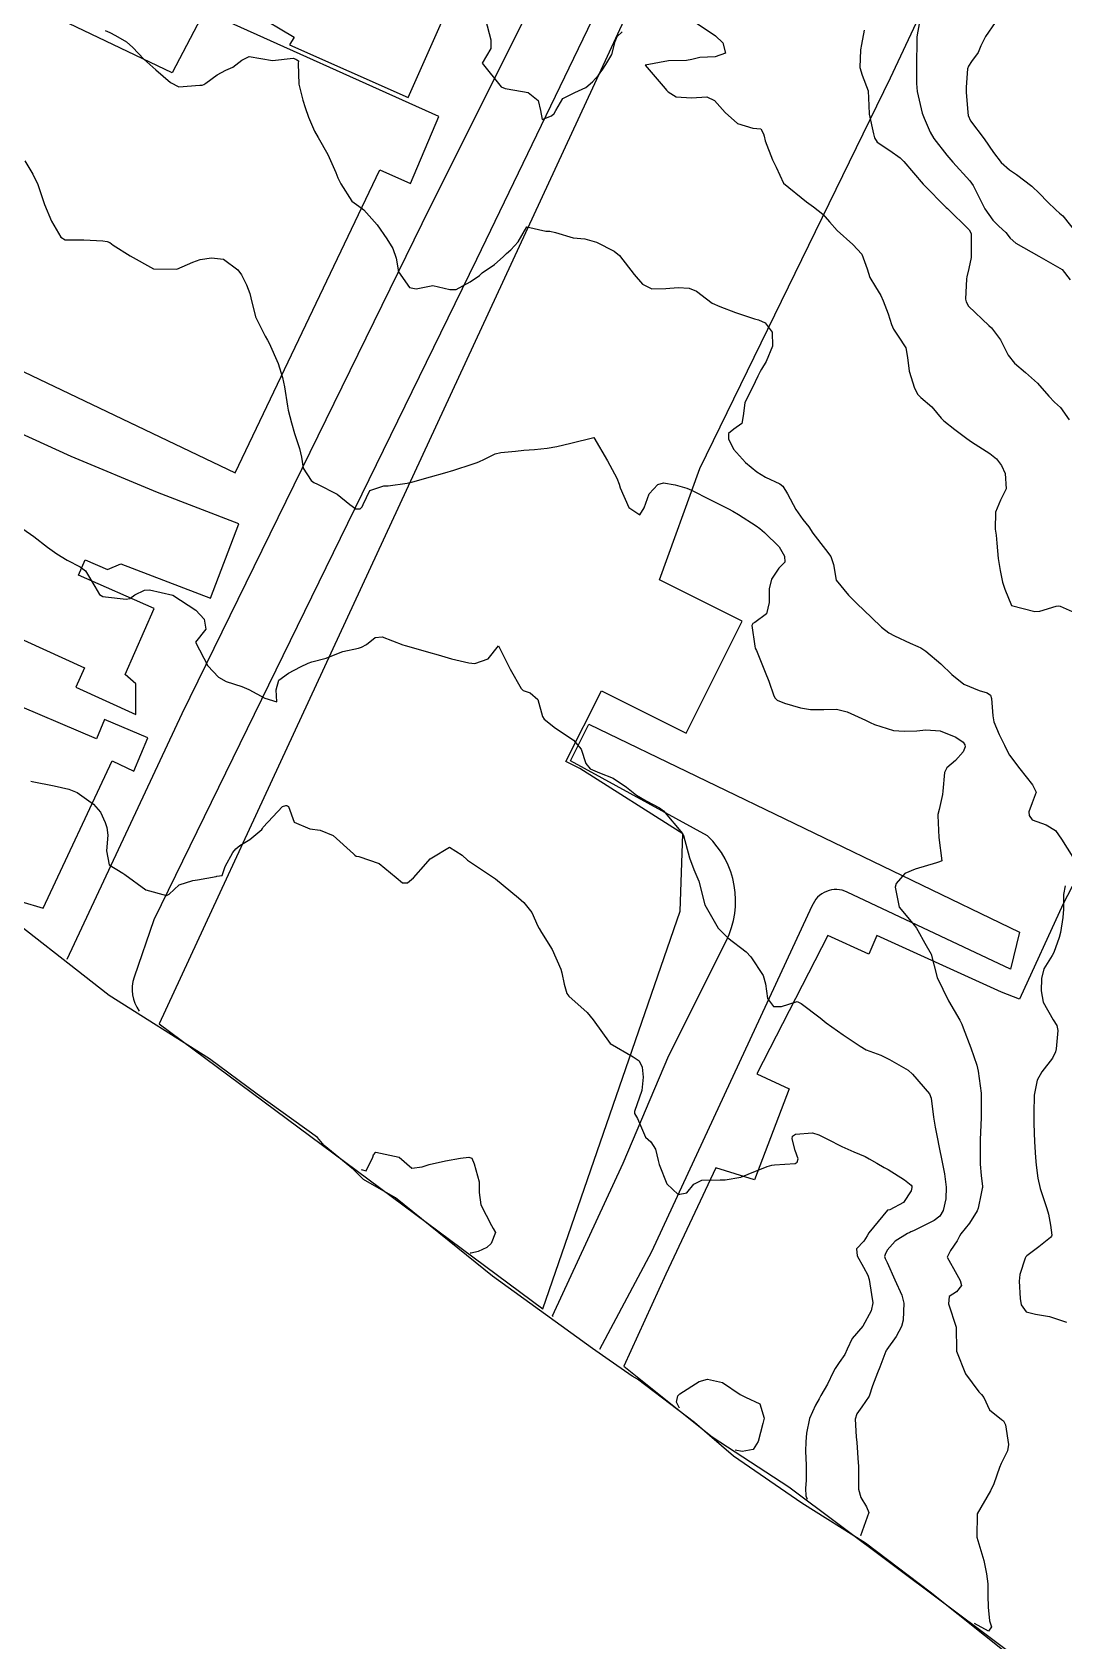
# Model space of a CAD drawing. Header units: metres. Extents: x 307586 to 320046, y 7427249 to 7434250.
# Drawn here: x 308932.7 to 309021.2, y 7432567.3 to 7432705.4 of the extents above; entities that cross this region are included whole.
import ezdxf

# ---------------------------------------------------------------- set-up
doc = ezdxf.new("R2010")
doc.units = ezdxf.units.M
doc.header["$MEASUREMENT"] = 0
for name, color, linetype in [('Area', 45, 'Continuous'), ('Curvas de Nivel 1m', 11, 'Continuous'), ('Curvas de Nivel 5m', 15, 'Continuous'), ('Edificações', 30, 'Continuous'), ('Vias Primárias', 230, 'Continuous')]:
    doc.layers.add(name, color=color, linetype=linetype)

msp = doc.modelspace()

# ---------------------------------------------------------------- linework, layer by layer
at = {"layer": 'Area'}
msp.add_polyline3d([(309016.84, 7432565.82, 726.56), (309009.75, 7432571.45, 727.81), (309004.2, 7432575.67, 727.76), (308998.75, 7432579.08, 727.35), (308992.87, 7432583.13, 729.15), (308990.83, 7432584.91, 727.45), (308989.54, 7432586.02, 729.12), (308984.64, 7432589.73, 729.53), (308984.19, 7432589.99, 729.56), (308981.93, 7432591.58, 725.61), (308980.78, 7432592.37, 730.84), (308972.2, 7432598.59, 725.82), (308963.86, 7432605.29, 728.06), (308961.12, 7432606.89, 728.51), (308960.24, 7432607.73, 729.38), (308957.74, 7432609.8, 728.68), (308957.16, 7432610.48, 725.71), (308951.97, 7432614.2, 729.14), (308947.89, 7432617.22, 729.26), (308939.26, 7432622.68, 725.22), (308928.86, 7432630.8, 731.69)], dxfattribs=at)
at = {"layer": 'Curvas de Nivel 1m', "flags": 128}
for points, elevation in [([(308971.59, 7432706.45), (308972.05, 7432704.69), (308972.04, 7432703.96), (308971.29, 7432702.7), (308972.94, 7432700.68), (308973.26, 7432700.53), (308973.44, 7432700.5), (308975.26, 7432700.18), (308976.1, 7432699.5), (308976.32, 7432698.64), (308976.46, 7432697.86), (308977.24, 7432698.17), (308977.48, 7432698.39), (308977.61, 7432698.63), (308978.22, 7432699.66), (308979.26, 7432700.19), (308980.2, 7432700.6), (308980.77, 7432701.09), (308981.28, 7432701.68), (308981.67, 7432702.19), (308981.93, 7432702.57), (308982.42, 7432703.45), (308982.71, 7432704.57), (308982.88, 7432705), (308983.33, 7432705.38)], 721), ([(308989.67, 7432706.15), (308991.32, 7432705.05), (308991.97, 7432704.45), (308992.19, 7432703.56), (308991.3, 7432703.25), (308990, 7432703.18), (308989.3, 7432703), (308988.85, 7432702.94), (308987.3, 7432702.9), (308985.29, 7432702.54), (308987.01, 7432700.51), (308987.12, 7432700.37), (308987.26, 7432700.24), (308987.95, 7432699.8), (308989.26, 7432699.73), (308990.59, 7432699.8), (308991.25, 7432699.49), (308992.17, 7432698.45), (308993.23, 7432697.51), (308994.53, 7432697.13), (308995.23, 7432697.07), (308995.45, 7432696.64), (308995.5, 7432696.42), (308995.59, 7432696.04), (308996.22, 7432694.4), (308996.55, 7432693.77), (308997.17, 7432692.39), (308999.15, 7432690.8), (308999.75, 7432690.36), (309000.54, 7432689.75), (309001.13, 7432689.09), (309001.77, 7432688.33), (309003.11, 7432687.14), (309003.91, 7432686.31), (309004.35, 7432685.04), (309004.58, 7432684.3), (309005.06, 7432683.49), (309005.53, 7432682.76), (309005.74, 7432682.29), (309006.15, 7432681.17), (309006.45, 7432680.28), (309006.62, 7432679.87), (309007.01, 7432679.27), (309007.66, 7432678.26), (309007.83, 7432677.43), (309007.95, 7432676.26), (309008.42, 7432674.79), (309008.7, 7432674.25), (309008.95, 7432674), (309009.92, 7432673.21), (309010.71, 7432672.22), (309010.93, 7432671.99), (309011.89, 7432671.24), (309012.91, 7432670.48), (309013.32, 7432670.2), (309014.89, 7432669.19), (309015.45, 7432668.73), (309015.9, 7432668.16), (309016.19, 7432667.47), (309016.28, 7432666.16), (309015.81, 7432665.2), (309015.36, 7432664.17), (309015.34, 7432662.7), (309015.42, 7432662.17), (309015.48, 7432661.49), (309015.61, 7432660.17), (309015.76, 7432659.15), (309015.97, 7432658.16), (309016.16, 7432657.56), (309016.74, 7432656.15), (309018.74, 7432655.64), (309019.19, 7432655.67), (309020.59, 7432656.1), (309020.74, 7432656.13), (309020.92, 7432656.1), (309022.73, 7432655.3)], 721), ([(309008.85, 7432706.25), (309008.62, 7432704.96), (309008.61, 7432704.26), (309008.59, 7432702.96), (309008.58, 7432702.26), (309008.59, 7432700.94), (309008.64, 7432700.26), (309009.07, 7432698.42), (309009.13, 7432698.25), (309009.24, 7432697.99), (309009.77, 7432696.78), (309010.09, 7432696.24), (309011.2, 7432694.8), (309011.7, 7432694.21), (309013.18, 7432692.6), (309013.46, 7432692.2), (309013.74, 7432691.62), (309014.46, 7432690.19), (309015.13, 7432689.22), (309015.67, 7432688.72), (309016.26, 7432688.16), (309016.63, 7432687.67), (309017.11, 7432687.24), (309019.1, 7432686.13), (309021.09, 7432684.99), (309021.78, 7432684.09)], 719), ([(309015.34, 7432706.18), (309014.51, 7432705), (309014.12, 7432704.19), (309013.88, 7432703.62), (309013.3, 7432702.84), (309013.04, 7432702.45), (309012.98, 7432702.2), (309012.84, 7432700.64), (309012.85, 7432700.2), (309012.99, 7432698.46), (309013.03, 7432698.2), (309013.24, 7432697.76), (309014.4, 7432696.19), (309015.21, 7432695.04), (309015.87, 7432694.17), (309016.57, 7432693.54), (309017.18, 7432693.13), (309018.48, 7432692.14), (309019.16, 7432691.5), (309019.85, 7432690.81), (309020.54, 7432690.11), (309020.87, 7432689.83), (309021.14, 7432689.58), (309022.36, 7432688.09)], 718), ([(308938.92, 7432705.49), (308939.32, 7432705.34), (308939.83, 7432705.08), (308940.76, 7432704.52), (308941.3, 7432704.05), (308942.26, 7432703.05), (308943.28, 7432702.13), (308944.53, 7432701.03), (308945.26, 7432700.67), (308947.06, 7432700.8), (308947.26, 7432700.82), (308947.39, 7432700.86), (308947.56, 7432700.99), (308948.54, 7432701.71), (308949.28, 7432702.11), (308949.88, 7432702.36), (308950.66, 7432702.95), (308951.3, 7432703.27), (308953.29, 7432702.92), (308955.07, 7432703.13), (308955.29, 7432703.03), (308955.39, 7432702.99), (308955.54, 7432702.9), (308955.51, 7432702.68), (308955.56, 7432700.9), (308955.89, 7432699.53), (308956.1, 7432698.89), (308956.4, 7432698.05), (308956.91, 7432696.87), (308957.21, 7432696.32), (308958.06, 7432694.86), (308958.73, 7432693.3), (308958.92, 7432692.85), (308959.17, 7432692.33), (308960.1, 7432690.84), (308960.72, 7432690.41), (308961.14, 7432690.12), (308962.28, 7432688.81), (308963.11, 7432687.61), (308963.64, 7432686.79), (308963.92, 7432685.96), (308964.12, 7432684.79), (308965.06, 7432683.45), (308965.63, 7432683.34), (308967.06, 7432683.62), (308968.51, 7432683.28), (308969.06, 7432683.27), (308970.27, 7432683.92), (308971.07, 7432684.48), (308971.17, 7432684.6), (308971.29, 7432684.7), (308972.35, 7432685.42), (308973.09, 7432686.08), (308973.4, 7432686.37), (308973.76, 7432686.67), (308974.4, 7432687.37), (308975.12, 7432688.66), (308976.77, 7432688.28), (308977.12, 7432688.27), (308977.59, 7432688.15), (308979.11, 7432687.72), (308980.12, 7432687.61), (308981.11, 7432687.32), (308982.63, 7432686.56), (308983.1, 7432686.19), (308984.36, 7432684.55), (308985.06, 7432683.72), (308985.88, 7432683.34), (308987.06, 7432683.36), (308988.12, 7432683.44), (308989.06, 7432683.38), (308989.71, 7432683.13), (308990.56, 7432682.47), (308991.05, 7432682.09), (308991.7, 7432681.8), (308993.04, 7432681.29), (308994.69, 7432680.76), (308995.03, 7432680.67), (308995.61, 7432680.41), (308996.21, 7432679.6), (308996.24, 7432678.4), (308995.67, 7432677.09), (308995.28, 7432676.42), (308995.18, 7432676.22), (308994.97, 7432675.83), (308994.51, 7432674.87), (308994.27, 7432674.43), (308993.85, 7432673.53), (308993.71, 7432672.43), (308993.58, 7432671.78), (308992.92, 7432671.28), (308992.44, 7432670.91), (308992.44, 7432670.44), (308992.89, 7432669.56), (308993.91, 7432668.43), (308994.87, 7432667.62), (308995.62, 7432667.16), (308996.86, 7432666.59), (308997.11, 7432666.39), (308997.51, 7432665.73), (308998.23, 7432664.38), (308998.82, 7432663.54), (308999.34, 7432662.89), (308999.7, 7432662.36), (309000.79, 7432660.96), (309001.23, 7432660.34), (309001.45, 7432659.66), (309001.68, 7432658.33), (309002.75, 7432657.02), (309003.48, 7432656.31), (309004.73, 7432655.12), (309005.59, 7432654.29), (309006.22, 7432653.79), (309006.71, 7432653.55), (309008.06, 7432652.9), (309008.7, 7432652.63), (309008.97, 7432652.52), (309009.38, 7432652.24), (309010.68, 7432651.14), (309011.63, 7432650.21), (309012.65, 7432649.39), (309013.98, 7432648.85), (309014.65, 7432648.64), (309014.93, 7432648.46), (309015.03, 7432648.17), (309015.14, 7432646.68), (309015.24, 7432646.17), (309015.69, 7432645.08), (309016.15, 7432644.16), (309016.29, 7432643.85), (309016.58, 7432643.29), (309017.45, 7432642.14), (309018.55, 7432640.75), (309018.85, 7432640.13), (309018.53, 7432639.21), (309018.23, 7432638.43), (309018.27, 7432638.13), (309018.52, 7432637.75), (309019.72, 7432637.32), (309020.51, 7432636.83), (309021.04, 7432636.09), (309022.02, 7432634.54)], 722), ([(308932.04, 7432694.32), (308932.73, 7432693.16), (308933.16, 7432692.29), (308933.53, 7432691.16), (308933.72, 7432690.58), (308934.32, 7432689.15), (308935.11, 7432687.77), (308935.5, 7432687.52), (308937.11, 7432687.54), (308938.74, 7432687.46), (308939.11, 7432687.4), (308939.32, 7432687.3), (308939.61, 7432687.08), (308941.09, 7432686.15), (308943.07, 7432685.04), (308945.07, 7432685.02), (308946.45, 7432685.63), (308947.09, 7432685.84), (308948.07, 7432685.99), (308949.09, 7432685.88), (308950.33, 7432684.95), (308950.64, 7432684.52), (308951.06, 7432683.68), (308951.35, 7432682.94), (308951.44, 7432682.55), (308951.83, 7432680.93), (308952.67, 7432679.26), (308952.86, 7432678.92), (308953, 7432678.66), (308953.78, 7432676.91), (308954.15, 7432675.73), (308954.33, 7432674.91), (308954.58, 7432673.26), (308954.64, 7432672.9), (308954.92, 7432671.84), (308955.19, 7432670.9), (308955.62, 7432669.62), (308955.78, 7432668.89), (308955.93, 7432667.94), (308956.63, 7432666.87), (308956.86, 7432666.71), (308957.15, 7432666.57), (308958.85, 7432665.7), (308959.95, 7432664.83), (308960.45, 7432664.44), (308960.83, 7432664.45), (308961.01, 7432664.63), (308961.08, 7432664.82), (308961.64, 7432666.03), (308962.86, 7432666.41), (308963.24, 7432666.41), (308964.86, 7432666.66), (308964.96, 7432666.68), (308965.34, 7432666.77), (308966.87, 7432667.2), (308968.08, 7432667.53), (308968.87, 7432667.75), (308970.44, 7432668.27), (308970.88, 7432668.42), (308971.08, 7432668.5), (308971.45, 7432668.69), (308972.42, 7432669.16), (308972.89, 7432669.27), (308974.15, 7432669.4), (308974.89, 7432669.47), (308975.78, 7432669.53), (308976.89, 7432669.64), (308977.72, 7432669.79), (308978.9, 7432670.08), (308980.9, 7432670.58), (308982.05, 7432668.57), (308982.87, 7432667.07), (308983.07, 7432666.56), (308983.16, 7432666.25), (308983.88, 7432664.55), (308984.83, 7432663.92), (308985.21, 7432664.53), (308985.64, 7432665.74), (308986.37, 7432666.52), (308986.86, 7432666.69), (308987.88, 7432666.5), (308988.86, 7432666.23), (308989.28, 7432666.06), (308990.84, 7432665.24), (308992.46, 7432664.44), (308992.83, 7432664.25), (308993.3, 7432663.96), (308994.82, 7432662.99), (308995.15, 7432662.75), (308995.54, 7432662.41), (308996.79, 7432661.17), (308997.27, 7432660.39), (308997.29, 7432659.87), (308996.77, 7432659.34), (308996.13, 7432658.4), (308995.93, 7432657.58), (308995.95, 7432656.4), (308995.7, 7432655.43), (308994.72, 7432654.69), (308994.54, 7432654.6), (308994.44, 7432654.42), (308994.7, 7432652.65), (308994.74, 7432652.47), (308994.77, 7432652.42), (308994.84, 7432652.27), (308995.6, 7432650.41), (308995.9, 7432649.64), (308996.35, 7432648.39), (308996.45, 7432648.2), (308996.64, 7432648.01), (308997.27, 7432647.75), (308998.63, 7432647.35), (308999.48, 7432647.21), (309000.63, 7432647.23), (309001.72, 7432647.24), (309002.63, 7432647.02), (309004.22, 7432646.3), (309004.62, 7432646.1), (309004.98, 7432645.94), (309006.61, 7432645.43), (309007.52, 7432645.35), (309008.61, 7432645.4), (309009.38, 7432645.47), (309010.61, 7432645.38), (309011.97, 7432644.84), (309012.6, 7432644.41), (309012.74, 7432644.2), (309012.77, 7432644.02), (309012.59, 7432643.58), (309011.94, 7432642.85), (309011.19, 7432642.21), (309010.98, 7432641.81), (309010.86, 7432640.22), (309010.82, 7432639.93), (309010.53, 7432638.63), (309010.43, 7432638.22), (309010.42, 7432638.11), (309010.5, 7432636.22), (309010.76, 7432634.22), (309010.55, 7432634.14), (309010.47, 7432634.12), (309010.3, 7432634.05), (309008.47, 7432633.51), (309007.59, 7432633.14), (309006.85, 7432632.27), (309006.75, 7432631.96), (309007.09, 7432630.26), (309008.41, 7432628.67), (309008.6, 7432628.44), (309008.7, 7432628.25), (309009.31, 7432627.15), (309009.85, 7432626.23), (309010.35, 7432624.22), (309011.34, 7432622.21), (309012.31, 7432620.55), (309012.48, 7432620.2), (309012.61, 7432619.89), (309013.26, 7432618.19), (309013.76, 7432616.69), (309013.88, 7432616.18), (309014.13, 7432614.28), (309014.14, 7432614.18), (309014.13, 7432612.27), (309014.13, 7432612.18), (309014.06, 7432610.31), (309014.05, 7432610.18), (309014.05, 7432608.3), (309014.05, 7432608.18), (309014.15, 7432607.23), (309014.25, 7432606.28), (309014.25, 7432606.18), (309014.23, 7432606.09), (309014.14, 7432605.68), (309013.87, 7432604.43), (309013.79, 7432604.18), (309013.15, 7432603.14), (309012.39, 7432602.2), (309012.27, 7432602.02), (309012.08, 7432601.6), (309011.51, 7432600.77), (309011.23, 7432600.21), (309012.05, 7432598.71), (309012.35, 7432598.2), (309012.45, 7432597.79), (309012.03, 7432597.23), (309011.4, 7432596.84), (309011.35, 7432596.21), (309011.99, 7432594.2), (309012.01, 7432592.2), (309012.02, 7432592.15), (309012.79, 7432590.19), (309013.93, 7432588.66), (309014.18, 7432588.43), (309014.37, 7432588.17), (309014.85, 7432587.1), (309015.9, 7432586.27), (309016.06, 7432586.15), (309016.22, 7432585.82), (309016.5, 7432584.14), (309016.41, 7432583.6), (309015.86, 7432582.5), (309015.72, 7432582.15), (309015.24, 7432580.75), (309014.94, 7432580.16), (309013.8, 7432578.18), (309013.78, 7432576.18), (309014.36, 7432574.17), (309014.6, 7432573.03), (309014.7, 7432572.17), (309014.72, 7432571.17), (309014.75, 7432570.16), (309014.86, 7432568.99), (309015.04, 7432568.48), (309014.77, 7432568.1), (309013.57, 7432568.77)], 723), ([(308931.19, 7432663.18), (308932.8, 7432662.07), (308933.99, 7432661.15), (308934.78, 7432660.57), (308935.68, 7432660.03), (308936.77, 7432659.46), (308937.25, 7432659.11), (308938.05, 7432657.79), (308938.44, 7432657.09), (308938.74, 7432656.93), (308938.95, 7432656.88), (308940.74, 7432656.68), (308941.04, 7432656.76), (308941.48, 7432657.05), (308942.32, 7432657.47), (308942.75, 7432657.48), (308944.74, 7432657.02), (308946.72, 7432655.76), (308947.44, 7432654.98), (308947.57, 7432654.11), (308946.69, 7432652.99), (308947.75, 7432650.98), (308948.65, 7432649.99), (308949.31, 7432649.62), (308950.65, 7432649.18), (308951.27, 7432648.93), (308952.64, 7432648.19), (308953.66, 7432647.88), (308953.62, 7432648.91), (308953.83, 7432649.73), (308954.66, 7432650.34), (308955.71, 7432650.88), (308956.36, 7432651.19), (308956.67, 7432651.3), (308957.9, 7432651.63), (308958.68, 7432651.95), (308959.33, 7432652.19), (308960.69, 7432652.49), (308960.94, 7432652.56), (308961.37, 7432652.81), (308962.1, 7432653.41), (308962.7, 7432653.45), (308964.49, 7432652.78), (308964.69, 7432652.71), (308964.79, 7432652.68), (308966.68, 7432652.15), (308967.52, 7432651.9), (308968.68, 7432651.58), (308970.15, 7432651.23), (308970.67, 7432651.18), (308971.81, 7432651.56), (308972.69, 7432652.68), (308973.71, 7432650.67), (308974.65, 7432649.03), (308974.83, 7432648.84), (308975.43, 7432648.65), (308976.07, 7432648.07), (308976.47, 7432646.63), (308976.62, 7432646.4), (308977.6, 7432645.63), (308978.6, 7432644.96), (308979.14, 7432644.6), (308979.8, 7432643.81), (308980.2, 7432642.59), (308980.57, 7432642.12), (308981.36, 7432641.77), (308982.55, 7432641.32), (308983.69, 7432640.55), (308984.54, 7432639.88), (308985.38, 7432639.38), (308986.53, 7432638.79), (308986.87, 7432638.51), (308988.5, 7432636.58), (308988.54, 7432636.53), (308988.56, 7432636.49), (308988.58, 7432636.41), (308989.09, 7432634.48), (308989.47, 7432633.48), (308989.89, 7432632.47), (308990.42, 7432630.46), (308991.56, 7432628.45), (308992.39, 7432627.63), (308993.97, 7432626.42), (308994.38, 7432626), (308995.42, 7432624.4), (308995.63, 7432623.68), (308995.8, 7432622.4), (308996.32, 7432621.74), (308996.99, 7432621.72), (308998.33, 7432622.15), (308998.7, 7432621.99), (309000.31, 7432620.74), (309000.83, 7432620.33), (309002.29, 7432619.28), (309003.74, 7432618.31), (309004.28, 7432618), (309005.53, 7432617.54), (309006.27, 7432617.19), (309007.86, 7432616.25), (309008.26, 7432615.91), (309009.72, 7432614.23), (309009.86, 7432613.86), (309010.06, 7432612.22), (309010.2, 7432611.37), (309010.43, 7432610.22), (309010.49, 7432609.9), (309010.83, 7432608.21), (309011, 7432607.36), (309011.15, 7432606.21), (309011.11, 7432605.23), (309010.87, 7432604.21), (309010.58, 7432603.74), (309010.1, 7432603.36), (309008.33, 7432602.48), (309008.09, 7432602.37), (309008.01, 7432602.33), (309007.81, 7432602.25), (309006.75, 7432601.59), (309006.07, 7432600.8), (309005.89, 7432600.45), (309005.85, 7432600.27), (309005.89, 7432600.1), (309006.06, 7432599.74), (309006.74, 7432598.26), (309007.33, 7432596.96), (309007.51, 7432596.26), (309007.44, 7432594.81), (309007.29, 7432594.26), (309006.84, 7432593.41), (309006.03, 7432592.27), (309006, 7432592.24), (309005.97, 7432592.15), (309005.44, 7432590.78), (309005.23, 7432590.28), (309004.8, 7432589.16), (309004.53, 7432588.29), (309003.91, 7432587.37), (309003.46, 7432586.75), (309003.31, 7432586.31), (309003.41, 7432584.78), (309003.46, 7432584.3), (309003.59, 7432582.57), (309003.61, 7432582.3), (309003.6, 7432580.53), (309003.62, 7432580.3), (309003.82, 7432579.58), (309004.31, 7432578.79), (309004.51, 7432578.29), (309003.78, 7432576.3), (309003.78, 7432576.3)], 724), ([(309021.36, 7432632.09), (309021.2, 7432631.33), (309021.21, 7432630.09), (309021.14, 7432629.37), (309020.96, 7432628.09), (309020.85, 7432627.65), (309020.39, 7432626.36), (309020.25, 7432626.1), (309019.52, 7432624.96), (309019.32, 7432624.12), (309019.29, 7432623.07), (309019.46, 7432622.11), (309020.31, 7432620.57), (309020.63, 7432620.1), (309020.72, 7432619.67), (309020.58, 7432618.1), (309020.53, 7432617.84), (309020.27, 7432617.3), (309019.36, 7432616.11), (309018.96, 7432615.41), (309018.68, 7432614.12), (309018.65, 7432612.56), (309018.65, 7432612.12), (309018.65, 7432611.68), (309018.73, 7432610.12), (309018.81, 7432608.76), (309018.87, 7432608.12), (309019.02, 7432606.98), (309019.21, 7432606.11), (309019.76, 7432604.47), (309019.86, 7432604.1), (309019.91, 7432603.9), (309020.1, 7432602.95), (309020.21, 7432602.1), (309020.19, 7432602), (309020.09, 7432601.89), (309019.09, 7432601.11), (309018.07, 7432600.32), (309017.97, 7432600.23), (309017.92, 7432600.13), (309017.45, 7432598.73), (309017.41, 7432598.14), (309017.5, 7432596.67), (309017.59, 7432596.13), (309018.01, 7432595.53), (309018.81, 7432595.31), (309020.01, 7432595.12), (309021.46, 7432594.62)], 722), ([(308960.92, 7432607.74), (308961.34, 7432607.62), (308961.9, 7432608.8), (308961.97, 7432608.99), (308962.17, 7432609.22), (308964.16, 7432608.78), (308965.25, 7432607.86), (308966.15, 7432607.96), (308966.75, 7432608.15), (308968.16, 7432608.49), (308969.43, 7432608.71), (308970.16, 7432608.79), (308970.42, 7432608.7), (308970.62, 7432608.23), (308971.04, 7432606.69), (308971.05, 7432605.77), (308971.19, 7432604.69), (308972.1, 7432602.94), (308972.25, 7432602.68), (308972.43, 7432602.33), (308972.07, 7432601.38), (308971.7, 7432601.05), (308970.95, 7432600.69), (308970.34, 7432600.56), (308970.27, 7432600.56), (308970.26, 7432600.54)], 726), ([(308988.23, 7432587.24), (308987.98, 7432587.77), (308988.09, 7432588.32), (308988.26, 7432588.48), (308989.93, 7432589.54), (308990.64, 7432589.74), (308991.93, 7432589.46), (308993.44, 7432588.42), (308993.92, 7432588.2), (308995.14, 7432587.63), (308995.5, 7432586.4), (308995.41, 7432585.92), (308994.99, 7432584.4), (308994.57, 7432583.71), (308993.61, 7432583.54), (308993.03, 7432583.64)], 726)]:
    msp.add_lwpolyline(points, dxfattribs=dict(at, elevation=elevation))
at = {"layer": 'Curvas de Nivel 5m', "flags": 128}
for points, elevation in [([(309004.11, 7432705.53), (309003.86, 7432704.31), (309003.78, 7432703.85), (309003.72, 7432702.32), (309003.93, 7432701.66), (309004.44, 7432700.31), (309004.49, 7432699.07), (309004.53, 7432698.31), (309004.9, 7432696.63), (309004.99, 7432696.3), (309005.22, 7432695.93), (309006.3, 7432695.2), (309007.2, 7432694.58), (309007.5, 7432694.27), (309009.17, 7432692.3), (309009.2, 7432692.28), (309009.22, 7432692.25), (309011.14, 7432690.32), (309011.24, 7432690.22), (309013.12, 7432688.38), (309013.24, 7432688.2), (309013.28, 7432688.04), (309013.28, 7432686.2), (309013.27, 7432686.03), (309013.09, 7432685.06), (309012.91, 7432684.37), (309012.89, 7432684.2), (309012.81, 7432682.45), (309012.85, 7432682.2), (309013.05, 7432681.84), (309014.81, 7432680.18), (309015.02, 7432679.97), (309015.79, 7432678.95), (309016.19, 7432678.16), (309016.46, 7432677.62), (309016.99, 7432676.94), (309017.94, 7432676.14), (309018.97, 7432675.22), (309019.96, 7432674.11), (309020.45, 7432673.61), (309020.94, 7432673.13), (309021.71, 7432672.09)], 720), ([(308932.54, 7432641.06), (308932.67, 7432641.03), (308934.54, 7432640.68), (308935.81, 7432640.39), (308936.53, 7432640.09), (308937.93, 7432639.1), (308938.52, 7432638.42), (308938.94, 7432637.51), (308939.07, 7432637.08), (308939.16, 7432636.42), (308939.04, 7432635.08), (308939.27, 7432633.89), (308940.45, 7432633.17), (308940.63, 7432633.06), (308942.43, 7432631.74), (308944.2, 7432631.25), (308944.43, 7432631.37), (308945.28, 7432632.16), (308946.45, 7432632.53), (308946.85, 7432632.59), (308948.45, 7432632.89), (308948.53, 7432632.9), (308948.99, 7432632.96), (308949.23, 7432633.73), (308949.89, 7432634.95), (308950.15, 7432635.27), (308950.48, 7432635.55), (308951.35, 7432636.07), (308952.37, 7432636.92), (308952.43, 7432637), (308952.5, 7432637.12), (308954.17, 7432638.9), (308954.44, 7432638.98), (308954.52, 7432638.97), (308954.57, 7432638.95), (308954.66, 7432638.9), (308955.16, 7432637.54), (308956.5, 7432636.97), (308957.38, 7432636.86), (308958.5, 7432636.4), (308960.26, 7432634.82), (308960.36, 7432634.71), (308960.47, 7432634.62), (308960.7, 7432634.59), (308962.46, 7432633.99), (308963.92, 7432632.79), (308964.45, 7432632.33), (308964.88, 7432632.34), (308965.4, 7432632.77), (308966.47, 7432633.98), (308966.82, 7432634.4), (308967.42, 7432634.74), (308968.07, 7432635.15), (308968.48, 7432635.39), (308969.59, 7432634.71), (308970.05, 7432634.29), (308970.47, 7432633.99), (308972.45, 7432632.68), (308974.43, 7432631.06), (308974.89, 7432630.65), (308975.57, 7432629.79), (308976.08, 7432628.63), (308976.18, 7432628.41), (308976.4, 7432628.07), (308977.32, 7432626.62), (308978.04, 7432624.93), (308978.13, 7432624.61), (308978.34, 7432623.63), (308978.57, 7432622.84), (308978.75, 7432622.6), (308980.31, 7432621.22), (308980.82, 7432620.57), (308982.28, 7432618.56), (308984.27, 7432617.41), (308984.79, 7432617.05), (308985.05, 7432616.53), (308985.13, 7432615.65), (308985, 7432614.53), (308984.39, 7432612.71), (308984.38, 7432612.54), (308984.64, 7432612.1), (308985.32, 7432610.52), (308985.78, 7432610.11), (308986.17, 7432609.48), (308986.42, 7432608.51), (308986.5, 7432608.16), (308987.16, 7432606.5), (308988.13, 7432605.6), (308988.88, 7432605.73), (308989.48, 7432606.47), (308990.15, 7432606.82), (308991.74, 7432606.86), (308992.15, 7432606.85), (308993.5, 7432607.08), (308994.15, 7432607.32), (308995.77, 7432608), (308996.16, 7432608.12), (308996.41, 7432608.14), (308998.16, 7432608.25), (308998.33, 7432608.37), (308998.44, 7432608.64), (308998.17, 7432609.36), (308997.92, 7432610.37), (308997.95, 7432610.61), (308998.19, 7432610.76), (308999.67, 7432610.87), (309000.19, 7432610.71), (309000.95, 7432610.33), (309002.18, 7432609.71), (309003.22, 7432609.26), (309004.17, 7432608.84), (309004.53, 7432608.66), (309005.18, 7432608.28), (309005.81, 7432607.92), (309006.16, 7432607.73), (309007.55, 7432606.86), (309008.14, 7432606.4), (309008.19, 7432606.3), (309008.2, 7432606.25), (309008.2, 7432606.19), (309008.14, 7432605.9), (309007.47, 7432604.91), (309006.29, 7432604.27), (309006.14, 7432604.25), (309006.11, 7432604.23), (309004.49, 7432602.29), (309004.34, 7432602.04), (309004.08, 7432601.59), (309003.45, 7432600.93), (309003.49, 7432600.31), (309004.05, 7432599.34), (309004.41, 7432598.66), (309004.52, 7432598.29), (309004.74, 7432597), (309004.83, 7432596.29), (309004.7, 7432595.61), (309003.99, 7432594.3), (309003.07, 7432593.23), (309002.65, 7432592.31), (309002.43, 7432591.85), (309001.96, 7432591.17), (309001.61, 7432590.66), (309001.44, 7432590.33), (309000.94, 7432589.32), (309000.38, 7432588.34), (309000.22, 7432588.04), (308999.91, 7432587.5), (308999.41, 7432586.35), (308999.15, 7432585.09), (308999.08, 7432584.35), (308999.07, 7432583.56), (308999.12, 7432582.35), (308999.11, 7432581.07), (308999.07, 7432580.35), (308999.1, 7432579.71), (308999.2, 7432579.43)], 725)]:
    msp.add_lwpolyline(points, dxfattribs=dict(at, elevation=elevation))
at = {"layer": 'Edificações'}
for points in [[(309061, 7432689.05), (309068.01, 7432699.02), (309057.43, 7432706.9), (309023.64, 7432730.2), (309034.43, 7432757.82), (309012.4, 7432768.85), (308943.58, 7432620.25), (308976.5, 7432595.78), (308988.29, 7432629.91), (308988.54, 7432636.55), (308979.67, 7432642.15), (308978.49, 7432642.75), (308981.54, 7432648.83), (308988.8, 7432645.18), (308993.63, 7432654.8), (308986.53, 7432658.36), (308990, 7432667.91), (309006.36, 7432701.44), (309015, 7432719.87), (309058.57, 7432690.68), (309061, 7432689.05)], [(308944.67, 7432701.88), (308925.04, 7432711.25), (308923.04, 7432707.05), (308925.45, 7432705.9), (308915.1, 7432684.23), (308950.09, 7432667.53), (308962.5, 7432693.53), (308965.15, 7432692.36), (308967.58, 7432698.13), (308947.45, 7432707.15)]]:
    msp.add_lwpolyline(points, close=True, dxfattribs=at)
for points in [[(308951.7, 7432706.99), (308955.16, 7432704.93), (308954.77, 7432704.28), (308964.95, 7432699.76), (308969.41, 7432709.82)], [(308910.72, 7432662.85), (308937.15, 7432650.79), (308936.4, 7432649.14), (308941.56, 7432646.78), (308941.57, 7432649.43), (308940.66, 7432650.22), (308943.15, 7432655.88), (308936.64, 7432658.75), (308937.22, 7432660.07), (308939.12, 7432659.24), (308940.27, 7432659.72), (308947.96, 7432656.78), (308950.4, 7432663.17), (308943.41, 7432665.84), (308936.02, 7432668.93), (308923.7, 7432674.54)], [(309030.76, 7432649), (309021.18, 7432630.54), (309017.43, 7432622.35), (309015.89, 7432622.96), (309005.19, 7432627.81), (309004.5, 7432626.23), (309000.98, 7432627.81), (308994.87, 7432615.96), (308997.65, 7432614.67), (308994.67, 7432606.84), (308991.35, 7432607.88), (308987.08, 7432598.75), (308983.46, 7432590.84), (308991.05, 7432584.8), (308997.64, 7432580.49), (309019.69, 7432563.99)], [(308931.68, 7432630.75), (308933.62, 7432630.16), (308939.53, 7432642.8), (308941.38, 7432641.93), (308942.59, 7432644.79), (308938.88, 7432646.37), (308938.18, 7432644.71), (308930.25, 7432648.08)]]:
    msp.add_lwpolyline(points, dxfattribs=at)
at = {"layer": 'Vias Primárias'}
for points, elevation in [([(308935.67, 7432625.78), (308945.53, 7432646.87), (308966.82, 7432690.35), (308986.96, 7432730.53), (309007.08, 7432774.38), (309011.89, 7432772.12), (308992.26, 7432730.27), (308970.81, 7432685.84), (308943.1, 7432629.17), (308941.42, 7432624.23, 0.245184), (308941.86, 7432621.33, -1.165392)], 727.45), ([(308977.39, 7432595.13), (308977.33, 7432595.17), (308983.4, 7432608.27), (308987.33, 7432617.51), (308992.25, 7432627.34, 0.330825), (308990.65, 7432636.37), (308978.89, 7432642.81), (308980.46, 7432645.97), (309017.43, 7432628.1), (309016.65, 7432624.92), (309002.64, 7432631.55, 0.435736), (308999.61, 7432630.34), (308985.83, 7432600.67), (308981.36, 7432592.27)], 728.81)]:
    msp.add_lwpolyline(points, format="xyb", dxfattribs=dict(at, elevation=elevation))

doc.saveas('drawing.dxf')
